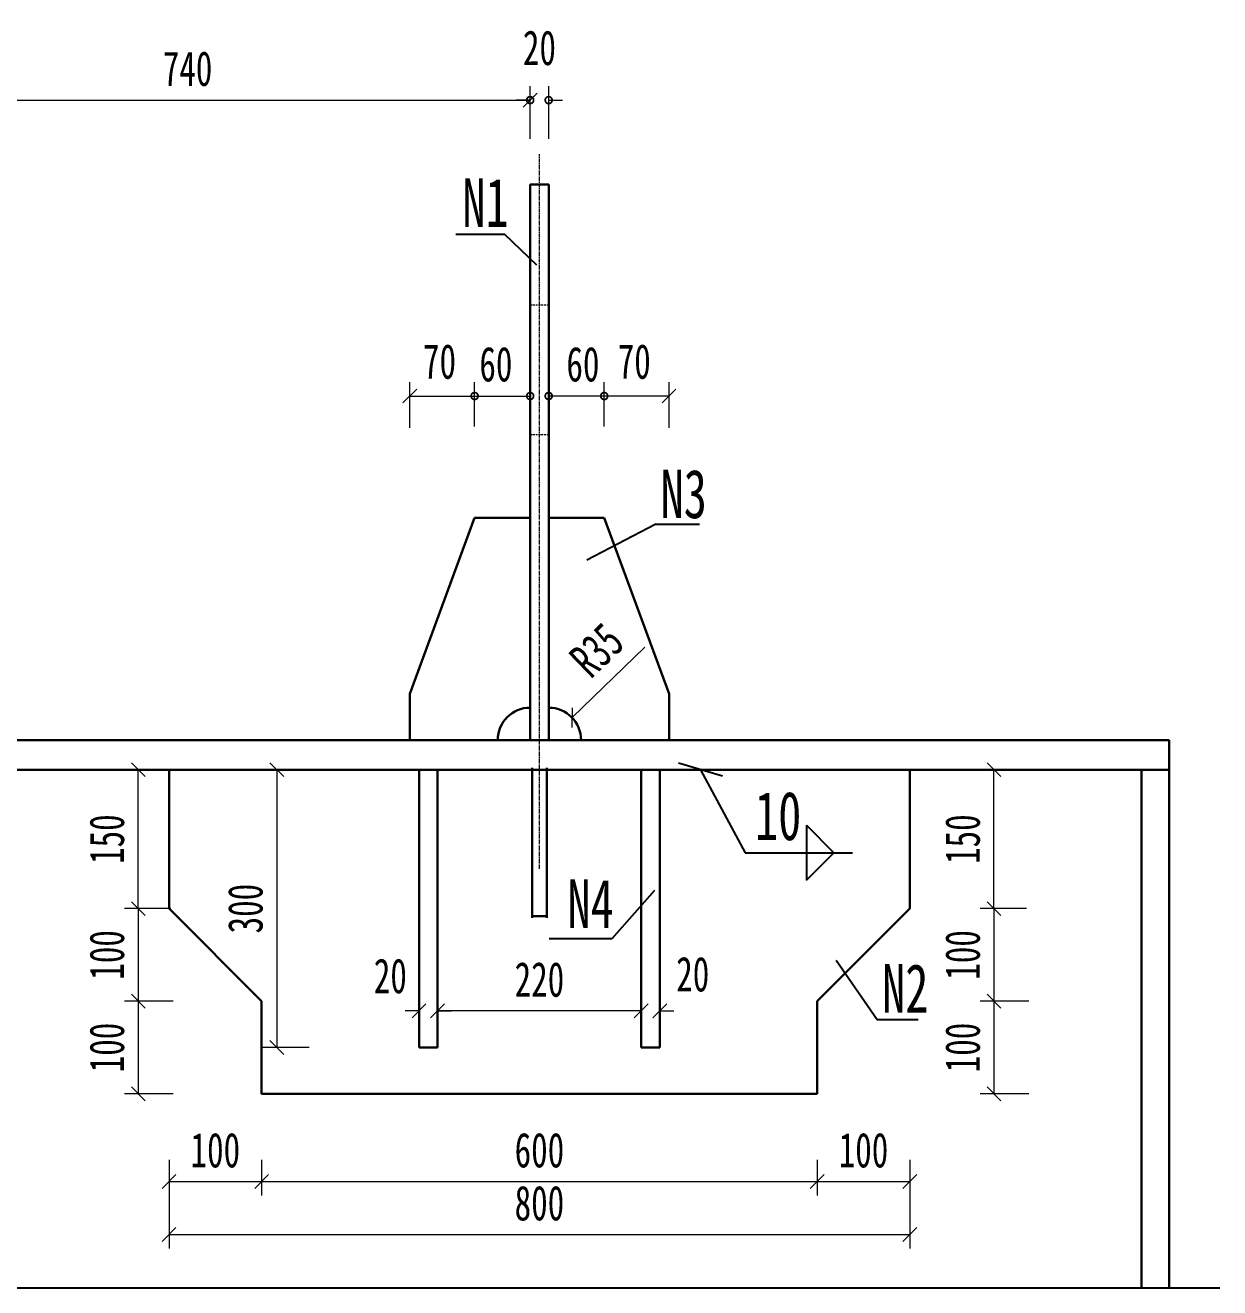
# Model space of a CAD drawing. Extents: x -9343 to 70062, y -6614 to 5134.
# Drawn here: x -5766 to -4475, y 79 to 1442 of the extents above; entities that cross this region are included whole.
import ezdxf

# ---------------------------------------------------------------- set-up
doc = ezdxf.new("R2010")
doc.units = 0
doc.header["$MEASUREMENT"] = 0
doc.header["$PDMODE"] = 34
doc.linetypes.add('CENTER2', pattern=[1.125, 0.75, -0.125, 0.125, -0.125])
doc.linetypes.add('DASHED2', pattern=[0.375, 0.25, -0.125])
doc.layers.get('0').update_dxf_attribs({"linetype": 'CONTINUOUS'})
doc.layers.get('DEFPOINTS').update_dxf_attribs({"color": 8, "linetype": 'CONTINUOUS'})
for name, color, linetype, lineweight in [('CENTER', 2, 'CONTINUOUS', 15), ('DASHED', 2, 'DASHED2', 15), ('dim', 4, 'CONTINUOUS', 13), ('text', 7, 'CONTINUOUS', 15), ('轮廓线', 3, 'CONTINUOUS', 30)]:
    doc.layers.add(name, color=color, linetype=linetype, lineweight=lineweight)
doc.layers.add('焊缝', color=7, linetype='CONTINUOUS')
doc.styles.get("Standard").update_dxf_attribs({"font": '仿宋_GB2312.ttf', "width": 0.7})
doc.dimstyles.new('09BC1300', dxfattribs={"dimscale": 0, "dimtxt": 2.5, "dimasz": 1, "dimexe": 1, "dimexo": 1.5, "dimgap": 1, "dimtad": 1, "dimdec": 1, "dimdsep": 46, "dimtxsty": 'Standard', "dimblk": 'OBLIQUE', "dimcen": 0, "dimclrd": 256, "dimclre": 256, "dimclrt": 7, "dimadec": 0, "dimazin": 2, "dimtfac": 1, "dimtdec": 1, "dimtofl": 0, "dimtmove": 2, "dimatfit": 3, "dimldrblk": 'OBLIQUE', "dimfxl": 4, "dimfxlon": 1, "dimtolj": 1, "dimtzin": 0, "dimlwd": -1, "dimlwe": -1, "dimarcsym": 0})

# ---------------------------------------------------------------- blocks, each defined once
blk = doc.blocks.new('_Oblique')
at = {"color": 0, "linetype": 'ByBlock', "lineweight": -2}
blk.add_line((-0.5, -0.5), (0.5, 0.5), dxfattribs=at)
blk = doc.blocks.new('*D23')
at = {"layer": 'DEFPOINTS', "color": 0, "transparency": 16777216}
for p in [(-5175, 694.8), (-5200.2, 670.5)]:
    blk.add_point(p, dxfattribs=at)
at = {"layer": 'dim', "transparency": 16777216}
blk.add_line((-5096.2, 770.9), (-5175, 694.8), dxfattribs=at)
at = {"layer": 'dim', "transparency": 16777216, "xscale": 14.99999996629198, "yscale": 14.99999996629198, "zscale": 14.99999996629198, "rotation": 224.0043906679328}
blk.add_blockref('_Oblique', (-5175, 694.8), dxfattribs=at)
at = {"layer": 'dim', "color": 7, "transparency": 16777216, "insert": (-5148.3, 767.5), "char_height": 37.5, "attachment_point": 5, "rotation": 44.0044}
blk.add_mtext('\\A1;R35', dxfattribs=at)
blk = doc.blocks.new('*D24')
at = {"layer": 'DEFPOINTS', "color": 0, "transparency": 16777216}
for p in [(-5100.2, 378.1), (-5100.2, 338.5), (-5080.2, 338.5)]:
    blk.add_point(p, dxfattribs=at)
at = {"layer": 'dim', "transparency": 16777216}
for p, q in [((-5100.2, 361), (-5100.2, 393.1)), ((-5080.2, 361), (-5080.2, 393.1)), ((-5100.2, 378.1), (-5115.2, 378.1)), ((-5080.2, 378.1), (-5065.2, 378.1))]:
    blk.add_line(p, q, dxfattribs=at)
at = {"layer": 'dim', "transparency": 16777216, "xscale": 14.99999996629198, "yscale": 14.99999996629198, "zscale": 14.99999996629198}
blk.add_blockref('_Oblique', (-5100.2, 378.1), dxfattribs=at)
at = {"layer": 'dim', "transparency": 16777216, "xscale": 14.99999996629198, "yscale": 14.99999996629198, "zscale": 14.99999996629198, "rotation": 180}
blk.add_blockref('_Oblique', (-5080.2, 378.1), dxfattribs=at)
at = {"layer": 'dim', "color": 7, "transparency": 16777216, "insert": (-5044.6, 417.5), "char_height": 37.5, "attachment_point": 5}
blk.add_mtext('\\A1;20', dxfattribs=at)
blk = doc.blocks.new('*D25')
at = {"layer": 'DEFPOINTS', "color": 0, "transparency": 16777216}
for p in [(-5320.2, 378.1), (-5320.2, 338.5), (-5100.2, 338.5)]:
    blk.add_point(p, dxfattribs=at)
at = {"layer": 'dim', "transparency": 16777216}
for p, q in [((-5320.2, 361), (-5320.2, 393.1)), ((-5100.2, 361), (-5100.2, 393.1)), ((-5100.2, 378.1), (-5320.2, 378.1))]:
    blk.add_line(p, q, dxfattribs=at)
at = {"layer": 'dim', "transparency": 16777216, "xscale": 14.99999996629198, "yscale": 14.99999996629198, "zscale": 14.99999996629198, "rotation": 180}
blk.add_blockref('_Oblique', (-5320.2, 378.1), dxfattribs=at)
at = {"layer": 'dim', "transparency": 16777216, "xscale": 14.99999996629198, "yscale": 14.99999996629198, "zscale": 14.99999996629198}
blk.add_blockref('_Oblique', (-5100.2, 378.1), dxfattribs=at)
at = {"layer": 'dim', "color": 7, "transparency": 16777216, "insert": (-5210.2, 411.8), "char_height": 37.5, "attachment_point": 5}
blk.add_mtext('\\A1;220', dxfattribs=at)
blk = doc.blocks.new('*D26')
at = {"layer": 'DEFPOINTS', "color": 0, "transparency": 16777216}
for p in [(-5340.2, 378.1), (-5340.2, 338.5), (-5320.2, 338.5)]:
    blk.add_point(p, dxfattribs=at)
at = {"layer": 'dim', "transparency": 16777216}
for p, q in [((-5340.2, 361), (-5340.2, 393.1)), ((-5320.2, 361), (-5320.2, 393.1)), ((-5340.2, 378.1), (-5355.2, 378.1)), ((-5320.2, 378.1), (-5305.2, 378.1))]:
    blk.add_line(p, q, dxfattribs=at)
at = {"layer": 'dim', "transparency": 16777216, "xscale": 14.99999996629198, "yscale": 14.99999996629198, "zscale": 14.99999996629198}
blk.add_blockref('_Oblique', (-5340.2, 378.1), dxfattribs=at)
at = {"layer": 'dim', "transparency": 16777216, "xscale": 14.99999996629198, "yscale": 14.99999996629198, "zscale": 14.99999996629198, "rotation": 180}
blk.add_blockref('_Oblique', (-5320.2, 378.1), dxfattribs=at)
at = {"layer": 'dim', "color": 7, "transparency": 16777216, "insert": (-5371.2, 415.6), "char_height": 37.5, "attachment_point": 5}
blk.add_mtext('\\A1;20', dxfattribs=at)
blk = doc.blocks.new('_DotSmall')
at = {"color": 0, "linetype": 'ByBlock', "const_width": 0.5}
blk.add_lwpolyline([(-0.0625, 0, 1), (0.0625, 0, 1)], format="xyb", close=True, dxfattribs=at)
blk = doc.blocks.new('*D28')
at = {"layer": 'DEFPOINTS', "color": 0, "transparency": 16777216}
for p in [(-5200.2, 1361.5), (-5220.2, 1297.4), (-5200.2, 1297.4)]:
    blk.add_point(p, dxfattribs=at)
at = {"layer": 'dim', "transparency": 16777216}
for p, q in [((-5220.2, 1319.9), (-5220.2, 1376.5)), ((-5200.2, 1319.9), (-5200.2, 1376.5)), ((-5220.2, 1361.5), (-5235.2, 1361.5)), ((-5200.2, 1361.5), (-5185.2, 1361.5))]:
    blk.add_line(p, q, dxfattribs=at)
at = {"layer": 'dim', "transparency": 16777216, "xscale": 14.99999996629198, "yscale": 14.99999996629198, "zscale": 14.99999996629198}
blk.add_blockref('_DotSmall', (-5220.2, 1361.5), dxfattribs=at)
at = {"layer": 'dim', "transparency": 16777216, "xscale": 14.99999996629198, "yscale": 14.99999996629198, "zscale": 14.99999996629198, "rotation": 180}
blk.add_blockref('_DotSmall', (-5200.2, 1361.5), dxfattribs=at)
at = {"layer": 'dim', "color": 7, "transparency": 16777216, "insert": (-5210.2, 1417.8), "char_height": 37.5, "attachment_point": 5}
blk.add_mtext('\\A1;20', dxfattribs=at)
blk = doc.blocks.new('*D29')
at = {"layer": 'DEFPOINTS', "color": 0, "transparency": 16777216}
for p in [(-5450.2, 638.5), (-5493.9, 338.5), (-5436.2, 338.5)]:
    blk.add_point(p, dxfattribs=at)
at = {"layer": 'dim', "transparency": 16777216}
for p, q in [((-5472.7, 638.5), (-5508.9, 638.5)), ((-5493.9, 638.5), (-5493.9, 338.5)), ((-5458.7, 338.5), (-5508.9, 338.5))]:
    blk.add_line(p, q, dxfattribs=at)
at = {"layer": 'dim', "transparency": 16777216, "xscale": 14.99999996629198, "yscale": 14.99999996629198, "zscale": 14.99999996629198}
for p, rotation in [((-5493.9, 638.5), 90), ((-5493.9, 338.5), 270)]:
    blk.add_blockref('_Oblique', p, dxfattribs=dict(at, rotation=rotation))
at = {"layer": 'dim', "color": 7, "transparency": 16777216, "insert": (-5527.6, 488.5), "char_height": 37.5, "attachment_point": 5, "rotation": 90}
blk.add_mtext('\\A1;300', dxfattribs=at)
blk = doc.blocks.new('*D30')
at = {"layer": 'DEFPOINTS', "color": 0, "transparency": 16777216}
for p in [(-5280.2, 1042), (-5350.2, 985), (-5280.2, 986.6)]:
    blk.add_point(p, dxfattribs=at)
at = {"layer": 'dim', "transparency": 16777216}
for p, q in [((-5350.2, 1007.5), (-5350.2, 1057)), ((-5280.2, 1009.1), (-5280.2, 1057)), ((-5350.2, 1042), (-5280.2, 1042))]:
    blk.add_line(p, q, dxfattribs=at)
at = {"layer": 'dim', "transparency": 16777216, "xscale": 14.99999996629198, "yscale": 14.99999996629198, "zscale": 14.99999996629198, "rotation": 180}
blk.add_blockref('_Oblique', (-5350.2, 1042), dxfattribs=at)
at = {"layer": 'dim', "transparency": 16777216, "xscale": 14.99999996629198, "yscale": 14.99999996629198, "zscale": 14.99999996629198}
blk.add_blockref('_DotSmall', (-5280.2, 1042), dxfattribs=at)
at = {"layer": 'dim', "color": 7, "transparency": 16777216, "insert": (-5318.1, 1079.1), "char_height": 37.5, "attachment_point": 5}
blk.add_mtext('\\A1;70', dxfattribs=at)
blk = doc.blocks.new('*D31')
at = {"layer": 'DEFPOINTS', "color": 0, "transparency": 16777216}
for p in [(-5220.2, 1042), (-5220.2, 1002.5), (-5280.2, 986.6)]:
    blk.add_point(p, dxfattribs=at)
at = {"layer": 'dim', "transparency": 16777216}
for p, q in [((-5280.2, 1009.1), (-5280.2, 1057)), ((-5220.2, 1025), (-5220.2, 1057)), ((-5280.2, 1042), (-5220.2, 1042))]:
    blk.add_line(p, q, dxfattribs=at)
at = {"layer": 'dim', "transparency": 16777216, "xscale": 14.99999996629198, "yscale": 14.99999996629198, "zscale": 14.99999996629198, "rotation": 180}
blk.add_blockref('_DotSmall', (-5280.2, 1042), dxfattribs=at)
at = {"layer": 'dim', "transparency": 16777216, "xscale": 14.99999996629198, "yscale": 14.99999996629198, "zscale": 14.99999996629198}
blk.add_blockref('_DotSmall', (-5220.2, 1042), dxfattribs=at)
at = {"layer": 'dim', "color": 7, "transparency": 16777216, "insert": (-5257.2, 1076.2), "char_height": 37.5, "attachment_point": 5}
blk.add_mtext('\\A1;60', dxfattribs=at)
blk = doc.blocks.new('*D32')
at = {"layer": 'DEFPOINTS', "color": 0, "transparency": 16777216}
for p in [(-5140.2, 1042), (-5140.2, 986.6), (-5070.2, 985)]:
    blk.add_point(p, dxfattribs=at)
at = {"layer": 'dim', "transparency": 16777216}
for p, q in [((-5140.2, 1009.1), (-5140.2, 1057)), ((-5070.2, 1007.5), (-5070.2, 1057)), ((-5070.2, 1042), (-5140.2, 1042))]:
    blk.add_line(p, q, dxfattribs=at)
at = {"layer": 'dim', "transparency": 16777216, "xscale": 14.99999996629198, "yscale": 14.99999996629198, "zscale": 14.99999996629198, "rotation": 180}
blk.add_blockref('_DotSmall', (-5140.2, 1042), dxfattribs=at)
at = {"layer": 'dim', "transparency": 16777216, "xscale": 14.99999996629198, "yscale": 14.99999996629198, "zscale": 14.99999996629198}
blk.add_blockref('_Oblique', (-5070.2, 1042), dxfattribs=at)
at = {"layer": 'dim', "color": 7, "transparency": 16777216, "insert": (-5107.8, 1079.1), "char_height": 37.5, "attachment_point": 5}
blk.add_mtext('\\A1;70', dxfattribs=at)
blk = doc.blocks.new('*D33')
at = {"layer": 'DEFPOINTS', "color": 0, "transparency": 16777216}
for p in [(-5200.2, 1042), (-5200.2, 1002.5), (-5140.2, 986.6)]:
    blk.add_point(p, dxfattribs=at)
at = {"layer": 'dim', "transparency": 16777216}
for p, q in [((-5200.2, 1025), (-5200.2, 1057)), ((-5140.2, 1009.1), (-5140.2, 1057)), ((-5140.2, 1042), (-5200.2, 1042))]:
    blk.add_line(p, q, dxfattribs=at)
at = {"layer": 'dim', "transparency": 16777216, "xscale": 14.99999996629198, "yscale": 14.99999996629198, "zscale": 14.99999996629198, "rotation": 180}
blk.add_blockref('_DotSmall', (-5200.2, 1042), dxfattribs=at)
at = {"layer": 'dim', "transparency": 16777216, "xscale": 14.99999996629198, "yscale": 14.99999996629198, "zscale": 14.99999996629198}
blk.add_blockref('_DotSmall', (-5140.2, 1042), dxfattribs=at)
at = {"layer": 'dim', "color": 7, "transparency": 16777216, "insert": (-5163.2, 1076.2), "char_height": 37.5, "attachment_point": 5}
blk.add_mtext('\\A1;60', dxfattribs=at)
blk = doc.blocks.new('*D34')
at = {"layer": 'DEFPOINTS', "color": 0, "transparency": 16777216}
for p in [(-5220.2, 1361.5), (-5960.2, 1319.9), (-5220.2, 1319.9)]:
    blk.add_point(p, dxfattribs=at)
at = {"layer": 'dim', "transparency": 16777216}
for p, q in [((-5960.2, 1342.4), (-5960.2, 1376.5)), ((-5220.2, 1342.4), (-5220.2, 1376.5)), ((-5960.2, 1361.5), (-5220.2, 1361.5))]:
    blk.add_line(p, q, dxfattribs=at)
at = {"layer": 'dim', "transparency": 16777216, "xscale": 14.99999996629198, "yscale": 14.99999996629198, "zscale": 14.99999996629198, "rotation": 180}
blk.add_blockref('_Oblique', (-5960.2, 1361.5), dxfattribs=at)
at = {"layer": 'dim', "transparency": 16777216, "xscale": 14.99999996629198, "yscale": 14.99999996629198, "zscale": 14.99999996629198}
blk.add_blockref('_Oblique', (-5220.2, 1361.5), dxfattribs=at)
at = {"layer": 'dim', "color": 7, "transparency": 16777216, "insert": (-5590.2, 1395.3), "char_height": 37.5, "attachment_point": 5}
blk.add_mtext('\\A1;740', dxfattribs=at)
blk = doc.blocks.new('*D36')
at = {"layer": 'DEFPOINTS', "color": 0, "transparency": 16777216}
for p in [(-5643.4, 638.5), (-5585.7, 638.5), (-5585.7, 488.5)]:
    blk.add_point(p, dxfattribs=at)
at = {"layer": 'dim', "transparency": 16777216}
for p, q in [((-5608.2, 638.5), (-5658.4, 638.5)), ((-5643.4, 488.5), (-5643.4, 638.5)), ((-5608.2, 488.5), (-5658.4, 488.5))]:
    blk.add_line(p, q, dxfattribs=at)
at = {"layer": 'dim', "transparency": 16777216, "xscale": 14.99999996629198, "yscale": 14.99999996629198, "zscale": 14.99999996629198}
for p, rotation in [((-5643.4, 638.5), 90), ((-5643.4, 488.5), 270)]:
    blk.add_blockref('_Oblique', p, dxfattribs=dict(at, rotation=rotation))
at = {"layer": 'dim', "color": 7, "transparency": 16777216, "insert": (-5677.2, 563.5), "char_height": 37.5, "attachment_point": 5, "rotation": 90}
blk.add_mtext('\\A1;150', dxfattribs=at)
blk = doc.blocks.new('*D37')
at = {"layer": 'DEFPOINTS', "color": 0, "transparency": 16777216}
for p in [(-5583.3, 388.5), (-5643.4, 288.5), (-5583.3, 288.5)]:
    blk.add_point(p, dxfattribs=at)
at = {"layer": 'dim', "transparency": 16777216}
for p, q in [((-5605.8, 388.5), (-5658.4, 388.5)), ((-5643.4, 388.5), (-5643.4, 288.5)), ((-5605.8, 288.5), (-5658.4, 288.5))]:
    blk.add_line(p, q, dxfattribs=at)
at = {"layer": 'dim', "transparency": 16777216, "xscale": 14.99999996629198, "yscale": 14.99999996629198, "zscale": 14.99999996629198}
for p, rotation in [((-5643.4, 388.5), 90), ((-5643.4, 288.5), 270)]:
    blk.add_blockref('_Oblique', p, dxfattribs=dict(at, rotation=rotation))
at = {"layer": 'dim', "color": 7, "transparency": 16777216, "insert": (-5677.2, 338.5), "char_height": 37.5, "attachment_point": 5, "rotation": 90}
blk.add_mtext('\\A1;100', dxfattribs=at)
blk = doc.blocks.new('*D38')
at = {"layer": 'DEFPOINTS', "color": 0, "transparency": 16777216}
for p in [(-5585.7, 488.5), (-5643.4, 388.5), (-5583.3, 388.5)]:
    blk.add_point(p, dxfattribs=at)
at = {"layer": 'dim', "transparency": 16777216}
for p, q in [((-5608.2, 488.5), (-5658.4, 488.5)), ((-5643.4, 488.5), (-5643.4, 388.5)), ((-5605.8, 388.5), (-5658.4, 388.5))]:
    blk.add_line(p, q, dxfattribs=at)
at = {"layer": 'dim', "transparency": 16777216, "xscale": 14.99999996629198, "yscale": 14.99999996629198, "zscale": 14.99999996629198}
for p, rotation in [((-5643.4, 488.5), 90), ((-5643.4, 388.5), 270)]:
    blk.add_blockref('_Oblique', p, dxfattribs=dict(at, rotation=rotation))
at = {"layer": 'dim', "color": 7, "transparency": 16777216, "insert": (-5677.2, 438.5), "char_height": 37.5, "attachment_point": 5, "rotation": 90}
blk.add_mtext('\\A1;100', dxfattribs=at)
blk = doc.blocks.new('*D39')
at = {"layer": 'DEFPOINTS', "color": 0, "transparency": 16777216}
for p in [(-5510.2, 239.8), (-4910.2, 239.8), (-4910.2, 193.8)]:
    blk.add_point(p, dxfattribs=at)
at = {"layer": 'dim', "transparency": 16777216}
for p, q in [((-5510.2, 217.3), (-5510.2, 178.8)), ((-4910.2, 217.3), (-4910.2, 178.8)), ((-5510.2, 193.8), (-4910.2, 193.8))]:
    blk.add_line(p, q, dxfattribs=at)
at = {"layer": 'dim', "transparency": 16777216, "xscale": 14.99999996629198, "yscale": 14.99999996629198, "zscale": 14.99999996629198, "rotation": 180}
blk.add_blockref('_Oblique', (-5510.2, 193.8), dxfattribs=at)
at = {"layer": 'dim', "transparency": 16777216, "xscale": 14.99999996629198, "yscale": 14.99999996629198, "zscale": 14.99999996629198}
blk.add_blockref('_Oblique', (-4910.2, 193.8), dxfattribs=at)
at = {"layer": 'dim', "color": 7, "transparency": 16777216, "insert": (-5210.2, 227.5), "char_height": 37.5, "attachment_point": 5}
blk.add_mtext('\\A1;600', dxfattribs=at)
blk = doc.blocks.new('*D40')
at = {"layer": 'DEFPOINTS', "color": 0, "transparency": 16777216}
for p in [(-5610.2, 239.8), (-5510.2, 239.8), (-5510.2, 193.8)]:
    blk.add_point(p, dxfattribs=at)
at = {"layer": 'dim', "transparency": 16777216}
for p, q in [((-5610.2, 217.3), (-5610.2, 178.8)), ((-5510.2, 217.3), (-5510.2, 178.8)), ((-5610.2, 193.8), (-5510.2, 193.8))]:
    blk.add_line(p, q, dxfattribs=at)
at = {"layer": 'dim', "transparency": 16777216, "xscale": 14.99999996629198, "yscale": 14.99999996629198, "zscale": 14.99999996629198, "rotation": 180}
blk.add_blockref('_Oblique', (-5610.2, 193.8), dxfattribs=at)
at = {"layer": 'dim', "transparency": 16777216, "xscale": 14.99999996629198, "yscale": 14.99999996629198, "zscale": 14.99999996629198}
blk.add_blockref('_Oblique', (-5510.2, 193.8), dxfattribs=at)
at = {"layer": 'dim', "color": 7, "transparency": 16777216, "insert": (-5560.2, 227.5), "char_height": 37.5, "attachment_point": 5}
blk.add_mtext('\\A1;100', dxfattribs=at)
blk = doc.blocks.new('*D41')
at = {"layer": 'DEFPOINTS', "color": 0, "transparency": 16777216}
for p in [(-4910.2, 239.8), (-4810.2, 239.8), (-4810.2, 193.8)]:
    blk.add_point(p, dxfattribs=at)
at = {"layer": 'dim', "transparency": 16777216}
for p, q in [((-4910.2, 217.3), (-4910.2, 178.8)), ((-4810.2, 217.3), (-4810.2, 178.8)), ((-4910.2, 193.8), (-4810.2, 193.8))]:
    blk.add_line(p, q, dxfattribs=at)
at = {"layer": 'dim', "transparency": 16777216, "xscale": 14.99999996629198, "yscale": 14.99999996629198, "zscale": 14.99999996629198, "rotation": 180}
blk.add_blockref('_Oblique', (-4910.2, 193.8), dxfattribs=at)
at = {"layer": 'dim', "transparency": 16777216, "xscale": 14.99999996629198, "yscale": 14.99999996629198, "zscale": 14.99999996629198}
blk.add_blockref('_Oblique', (-4810.2, 193.8), dxfattribs=at)
at = {"layer": 'dim', "color": 7, "transparency": 16777216, "insert": (-4860.2, 227.5), "char_height": 37.5, "attachment_point": 5}
blk.add_mtext('\\A1;100', dxfattribs=at)
blk = doc.blocks.new('*D42')
at = {"layer": 'DEFPOINTS', "color": 0, "transparency": 16777216}
for p in [(-5610.2, 239.8), (-4810.2, 239.8), (-4810.2, 136.5)]:
    blk.add_point(p, dxfattribs=at)
at = {"layer": 'dim', "transparency": 16777216}
for p, q in [((-5610.2, 196.5), (-5610.2, 121.5)), ((-4810.2, 196.5), (-4810.2, 121.5)), ((-5610.2, 136.5), (-4810.2, 136.5))]:
    blk.add_line(p, q, dxfattribs=at)
at = {"layer": 'dim', "transparency": 16777216, "xscale": 14.99999996629198, "yscale": 14.99999996629198, "zscale": 14.99999996629198, "rotation": 180}
blk.add_blockref('_Oblique', (-5610.2, 136.5), dxfattribs=at)
at = {"layer": 'dim', "transparency": 16777216, "xscale": 14.99999996629198, "yscale": 14.99999996629198, "zscale": 14.99999996629198}
blk.add_blockref('_Oblique', (-4810.2, 136.5), dxfattribs=at)
at = {"layer": 'dim', "color": 7, "transparency": 16777216, "insert": (-5210.2, 170.3), "char_height": 37.5, "attachment_point": 5}
blk.add_mtext('\\A1;800', dxfattribs=at)
blk = doc.blocks.new('*D43')
at = {"layer": 'DEFPOINTS', "color": 0, "transparency": 16777216}
for p in [(-4719.3, 638.5), (-4661.6, 638.5), (-4661.6, 488.5)]:
    blk.add_point(p, dxfattribs=at)
at = {"layer": 'dim', "transparency": 16777216}
for p, q in [((-4684.1, 638.5), (-4734.3, 638.5)), ((-4719.3, 488.5), (-4719.3, 638.5)), ((-4684.1, 488.5), (-4734.3, 488.5))]:
    blk.add_line(p, q, dxfattribs=at)
at = {"layer": 'dim', "transparency": 16777216, "xscale": 14.99999996629198, "yscale": 14.99999996629198, "zscale": 14.99999996629198}
for p, rotation in [((-4719.3, 638.5), 90), ((-4719.3, 488.5), 270)]:
    blk.add_blockref('_Oblique', p, dxfattribs=dict(at, rotation=rotation))
at = {"layer": 'dim', "color": 7, "transparency": 16777216, "insert": (-4753, 563.5), "char_height": 37.5, "attachment_point": 5, "rotation": 90}
blk.add_mtext('\\A1;150', dxfattribs=at)
blk = doc.blocks.new('*D44')
at = {"layer": 'DEFPOINTS', "color": 0, "transparency": 16777216}
for p in [(-4659.2, 388.5), (-4719.3, 288.5), (-4659.2, 288.5)]:
    blk.add_point(p, dxfattribs=at)
at = {"layer": 'dim', "transparency": 16777216}
for p, q in [((-4681.7, 388.5), (-4734.3, 388.5)), ((-4719.3, 388.5), (-4719.3, 288.5)), ((-4681.7, 288.5), (-4734.3, 288.5))]:
    blk.add_line(p, q, dxfattribs=at)
at = {"layer": 'dim', "transparency": 16777216, "xscale": 14.99999996629198, "yscale": 14.99999996629198, "zscale": 14.99999996629198}
for p, rotation in [((-4719.3, 388.5), 90), ((-4719.3, 288.5), 270)]:
    blk.add_blockref('_Oblique', p, dxfattribs=dict(at, rotation=rotation))
at = {"layer": 'dim', "color": 7, "transparency": 16777216, "insert": (-4753, 338.5), "char_height": 37.5, "attachment_point": 5, "rotation": 90}
blk.add_mtext('\\A1;100', dxfattribs=at)
blk = doc.blocks.new('*D45')
at = {"layer": 'DEFPOINTS', "color": 0, "transparency": 16777216}
for p in [(-4661.6, 488.5), (-4719.3, 388.5), (-4659.2, 388.5)]:
    blk.add_point(p, dxfattribs=at)
at = {"layer": 'dim', "transparency": 16777216}
for p, q in [((-4684.1, 488.5), (-4734.3, 488.5)), ((-4719.3, 488.5), (-4719.3, 388.5)), ((-4681.7, 388.5), (-4734.3, 388.5))]:
    blk.add_line(p, q, dxfattribs=at)
at = {"layer": 'dim', "transparency": 16777216, "xscale": 14.99999996629198, "yscale": 14.99999996629198, "zscale": 14.99999996629198}
for p, rotation in [((-4719.3, 488.5), 90), ((-4719.3, 388.5), 270)]:
    blk.add_blockref('_Oblique', p, dxfattribs=dict(at, rotation=rotation))
at = {"layer": 'dim', "color": 7, "transparency": 16777216, "insert": (-4753, 438.5), "char_height": 37.5, "attachment_point": 5, "rotation": 90}
blk.add_mtext('\\A1;100', dxfattribs=at)

msp = doc.modelspace()

# ---------------------------------------------------------------- linework, layer by layer
at = {"ltscale": 4}
for p, q in [((-5247.41, 1216.32), (-5300.61, 1216.32)), ((-5212.99, 1183.27), (-5247.41, 1216.32)), ((-4889.82, 432.78), (-4845.49, 368.59)), ((-4845.49, 368.59), (-4801.24, 368.59))]:
    msp.add_line(p, q, dxfattribs=at)
for p, q in [((-5084.61, 903.64), (-5158.85, 864.62)), ((-5084.61, 903.64), (-5037.26, 903.64)), ((-4921.8, 578.53), (-4921.8, 519.18)), ((-4921.8, 578.53), (-4892.12, 548.86)), ((-4921.8, 519.18), (-4892.12, 548.86)), ((-5960.73, 79.1), (-4475.44, 79.1))]:
    msp.add_line(p, q)
at = {"layer": 'CENTER', "linetype": 'CENTER2', "ltscale": 6}
for p, q in [((-5210.17, 531.3), (-5210.17, 1303.04)), ((-5610.17, 488.48), (-5610.17, 638.48)), ((-4810.17, 488.48), (-4810.17, 638.48))]:
    msp.add_line(p, q, dxfattribs=at)
at = {"layer": 'DASHED', "ltscale": 8}
for p, q in [((-5220.17, 1140.63), (-5200.17, 1140.63)), ((-5220.17, 1000.48), (-5200.17, 1000.48))]:
    msp.add_line(p, q, dxfattribs=at)
at = {"layer": '焊缝', "ltscale": 4}
for p, q in [((-5085.93, 508.17), (-5132.06, 455.73)), ((-5132.06, 455.73), (-5199.67, 455.73))]:
    msp.add_line(p, q, dxfattribs=at)
at = {"layer": '轮廓线'}
for p, q in [((-5200.17, 1270.48), (-5220.17, 1270.48)), ((-5220.17, 1270.48), (-5220.17, 670.48)), ((-5200.17, 1270.48), (-5200.17, 670.48)), ((-5350.17, 720.48), (-5280.17, 910.48)), ((-5070.17, 720.48), (-5140.17, 910.48)), ((-5350.17, 720.48), (-5350.17, 670.48)), ((-5070.17, 720.48), (-5070.17, 670.48)), ((-7390.27, 670.48), (-4530.07, 670.48)), ((-4530.07, 79.1), (-4530.07, 670.48)), ((-7390.27, 638.48), (-4530.07, 638.48)), ((-5610.17, 488.48), (-5610.17, 638.48)), ((-5340.17, 338.48), (-5340.17, 638.48)), ((-5320.17, 338.48), (-5320.17, 638.48)), ((-5218.17, 640.48), (-5218.17, 480.48)), ((-5218.17, 638.48), (-5218.17, 478.48)), ((-5202.17, 640.48), (-5202.17, 480.48)), ((-5202.17, 638.48), (-5202.17, 478.48)), ((-5100.17, 338.48), (-5100.17, 638.48)), ((-5080.17, 338.48), (-5080.17, 638.48)), ((-4810.17, 488.48), (-4810.17, 638.48)), ((-4560.07, 79.1), (-4560.07, 638.48)), ((-5202.17, 480.48), (-5218.17, 480.48)), ((-5202.17, 480.48), (-5218.17, 480.48)), ((-5510.17, 388.48), (-5510.17, 288.48)), ((-4910.17, 288.48), (-4910.17, 388.48)), ((-5320.17, 338.48), (-5340.17, 338.48)), ((-5080.17, 338.48), (-5100.17, 338.48)), ((-5510.17, 288.48), (-4910.17, 288.48))]:
    msp.add_line(p, q, dxfattribs=at)
at = {"layer": '轮廓线', "ltscale": 4}
for p, q in [((-5220.17, 910.48), (-5280.17, 910.48)), ((-5140.17, 910.48), (-5200.17, 910.48)), ((-5610.17, 488.48), (-5510.17, 388.48)), ((-4810.17, 488.48), (-4910.17, 388.48))]:
    msp.add_line(p, q, dxfattribs=at)
at = {"layer": '轮廓线'}
for centre, start, end in [((-5220.17, 670.48), 90, 180), ((-5200.17, 670.48), 0, 90)]:
    msp.add_arc(centre, 35, start, end, dxfattribs=at)

# ---------------------------------------------------------------- texts
at = {"layer": 'text', "width": 0.7}
for s, p in [('N1', (-5293.44, 1224.69)), ('N3', (-5079.35, 910.14)), ('10', (-4977.34, 562.49)), ('N4', (-5179.89, 467.72)), ('N2', (-4840.11, 376.22))]:
    msp.add_text(s, height=52.5, dxfattribs=at).set_placement(p)

# ---------------------------------------------------------------- dimensions: what is measured, and where the dimension line sits
at = {"layer": 'dim'}
for base, p1, p2, override, picture, middle in [((-5200.17, 1361.52), (-5220.17, 1297.44), (-5200.17, 1297.44), {"dimscale": 15, "dimtxsty": 'Standard', "dimblk1": 'DotSmall', "dimblk2": 'DotSmall', "dimsah": 1}, '*D28', (-5210.17, 1417.77)), ((-5510.17, 193.79), (-5610.17, 239.84), (-5510.17, 239.84), {"dimscale": 15, "dimtxsty": 'Standard'}, '*D40', (-5560.17, 227.54)), ((-4910.17, 193.79), (-5510.17, 239.84), (-4910.17, 239.84), {"dimscale": 15, "dimtxsty": 'Standard'}, '*D39', (-5210.17, 227.54)), ((-4810.17, 193.79), (-4910.17, 239.84), (-4810.17, 239.84), {"dimscale": 15, "dimtxsty": 'Standard'}, '*D41', (-4860.17, 227.54)), ((-4810.17, 136.54), (-5610.17, 239.84), (-4810.17, 239.84), {"dimscale": 15, "dimtxsty": 'Standard'}, '*D42', (-5210.17, 170.29))]:
    dim = msp.add_linear_dim(base=base, p1=p1, p2=p2, dimstyle='09BC1300', override=override, dxfattribs=at)
    dim.commit()
    dim.dimension.update_dxf_attribs({"geometry": picture, "text_midpoint": middle})
dim = msp.add_linear_dim(base=(-5220.17, 1361.52), p1=(-5960.17, 1319.94), p2=(-5220.17, 1319.94), text='740', dimstyle='09BC1300', override={"dimscale": 15, "dimtxsty": 'Standard'}, dxfattribs=at)
dim.commit()
dim.dimension.update_dxf_attribs({"geometry": '*D34', "text_midpoint": (-5590.17, 1395.27)})
for base, p1, p2, override, picture, middle in [((-5280.17, 1041.98), (-5350.17, 985), (-5280.17, 986.6), {"dimscale": 15, "dimtxsty": 'Standard', "dimblk2": 'DotSmall', "dimsah": 1}, '*D30', (-5318.14, 1079.07)), ((-5220.17, 1041.98), (-5280.17, 986.6), (-5220.17, 1002.54), {"dimscale": 15, "dimtxsty": 'Standard', "dimblk1": 'DotSmall', "dimblk2": 'DotSmall', "dimsah": 1}, '*D31', (-5257.17, 1076.2))]:
    dim = msp.add_linear_dim(base=base, p1=p1, p2=p2, dimstyle='09BC1300', override=override, dxfattribs=at)
    dim.commit()
    dim.dimension.update_dxf_attribs({"geometry": picture, "text_midpoint": middle, "dimtype": 160})
for base, p1, p2, override, picture, middle in [((-5200.17, 1041.98), (-5140.17, 986.6), (-5200.17, 1002.54), {"dimscale": 15, "dimtxsty": 'Standard', "dimblk1": 'DotSmall', "dimblk2": 'DotSmall', "dimsah": 1}, '*D33', (-5163.18, 1076.2)), ((-5140.17, 1041.98), (-5070.17, 985), (-5140.17, 986.6), {"dimscale": 15, "dimtxsty": 'Standard', "dimblk2": 'DotSmall', "dimsah": 1}, '*D32', (-5107.84, 1079.07)), ((-5340.17, 378.09), (-5320.17, 338.48), (-5340.17, 338.48), {"dimscale": 15, "dimtxsty": 'Standard'}, '*D26', (-5371.23, 415.57)), ((-5100.17, 378.09), (-5080.17, 338.48), (-5100.17, 338.48), {"dimscale": 15, "dimtxsty": 'Standard'}, '*D24', (-5044.62, 417.54))]:
    dim = msp.add_linear_dim(base=base, p1=p1, p2=p2, angle=180, dimstyle='09BC1300', override=override, dxfattribs=at)
    dim.commit()
    dim.dimension.update_dxf_attribs({"geometry": picture, "text_midpoint": middle, "dimtype": 160})
dim = msp.add_radius_dim(center=(-5200.17, 670.48), mpoint=(-5175, 694.8), text='R35', dimstyle='09BC1300', override={"dimscale": 15, "dimtxsty": 'Standard'}, dxfattribs=at)
dim.commit()
dim.dimension.update_dxf_attribs({"geometry": '*D23', "text_midpoint": (-5148.27, 767.53)})
for base, p1, p2, angle, picture, middle in [((-5643.41, 638.48), (-5585.72, 488.48), (-5585.72, 638.48), 90, '*D36', (-5677.16, 563.48)), ((-5493.88, 338.48), (-5450.23, 638.48), (-5436.2, 338.48), 90, '*D29', (-5527.63, 488.48)), ((-4719.26, 638.48), (-4661.57, 488.48), (-4661.57, 638.48), 90, '*D43', (-4753.01, 563.48)), ((-5643.41, 388.48), (-5585.72, 488.48), (-5583.31, 388.48), 90, '*D38', (-5677.16, 438.48)), ((-4719.26, 388.48), (-4661.57, 488.48), (-4659.17, 388.48), 90, '*D45', (-4753.01, 438.48)), ((-5320.17, 378.09), (-5100.17, 338.48), (-5320.17, 338.48), 180, '*D25', (-5210.17, 411.84)), ((-5643.41, 288.48), (-5583.31, 388.48), (-5583.31, 288.48), 90, '*D37', (-5677.16, 338.48)), ((-4719.26, 288.48), (-4659.17, 388.48), (-4659.17, 288.48), 90, '*D44', (-4753.01, 338.48))]:
    dim = msp.add_linear_dim(base=base, p1=p1, p2=p2, angle=angle, dimstyle='09BC1300', override={"dimscale": 15, "dimtxsty": 'Standard'}, dxfattribs=at)
    dim.commit()
    dim.dimension.update_dxf_attribs({"geometry": picture, "text_midpoint": middle})

# ---------------------------------------------------------------- leaders
msp.add_leader([(-5036.27, 638.48), (-4988.07, 548.86), (-4872.13, 548.86)], dimstyle='09BC1300', override={"dimscale": 0.025, "dimasz": 1400, "dimtxsty": 'Standard'})

doc.saveas('drawing.dxf')
